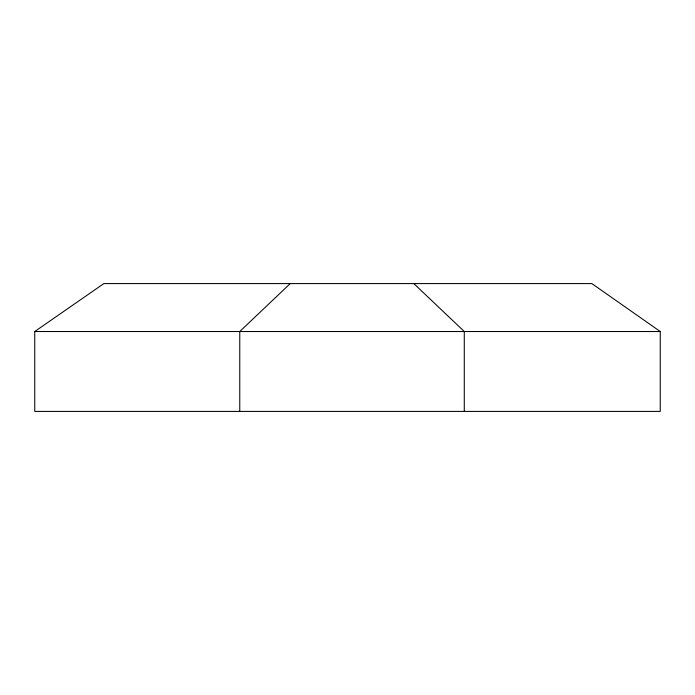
<?xml version="1.0" encoding="UTF-8"?>
<svg xmlns="http://www.w3.org/2000/svg" width="695" height="695" viewBox="0 0 695 695"><rect width="100%" height="100%" fill="white"/><g stroke="black" fill="none" stroke-linecap="round" stroke-linejoin="round"><path stroke-width="1.04" d="M290.232 283.586L239.766 331.524L239.766 411.414M34.75 331.524L103.842 283.586L591.862 283.586L660.25 331.524L660.25 411.414L34.75 411.414L34.75 331.524L660.25 331.524M413.82 283.586L464.286 331.524L464.286 411.414"/></g></svg>
